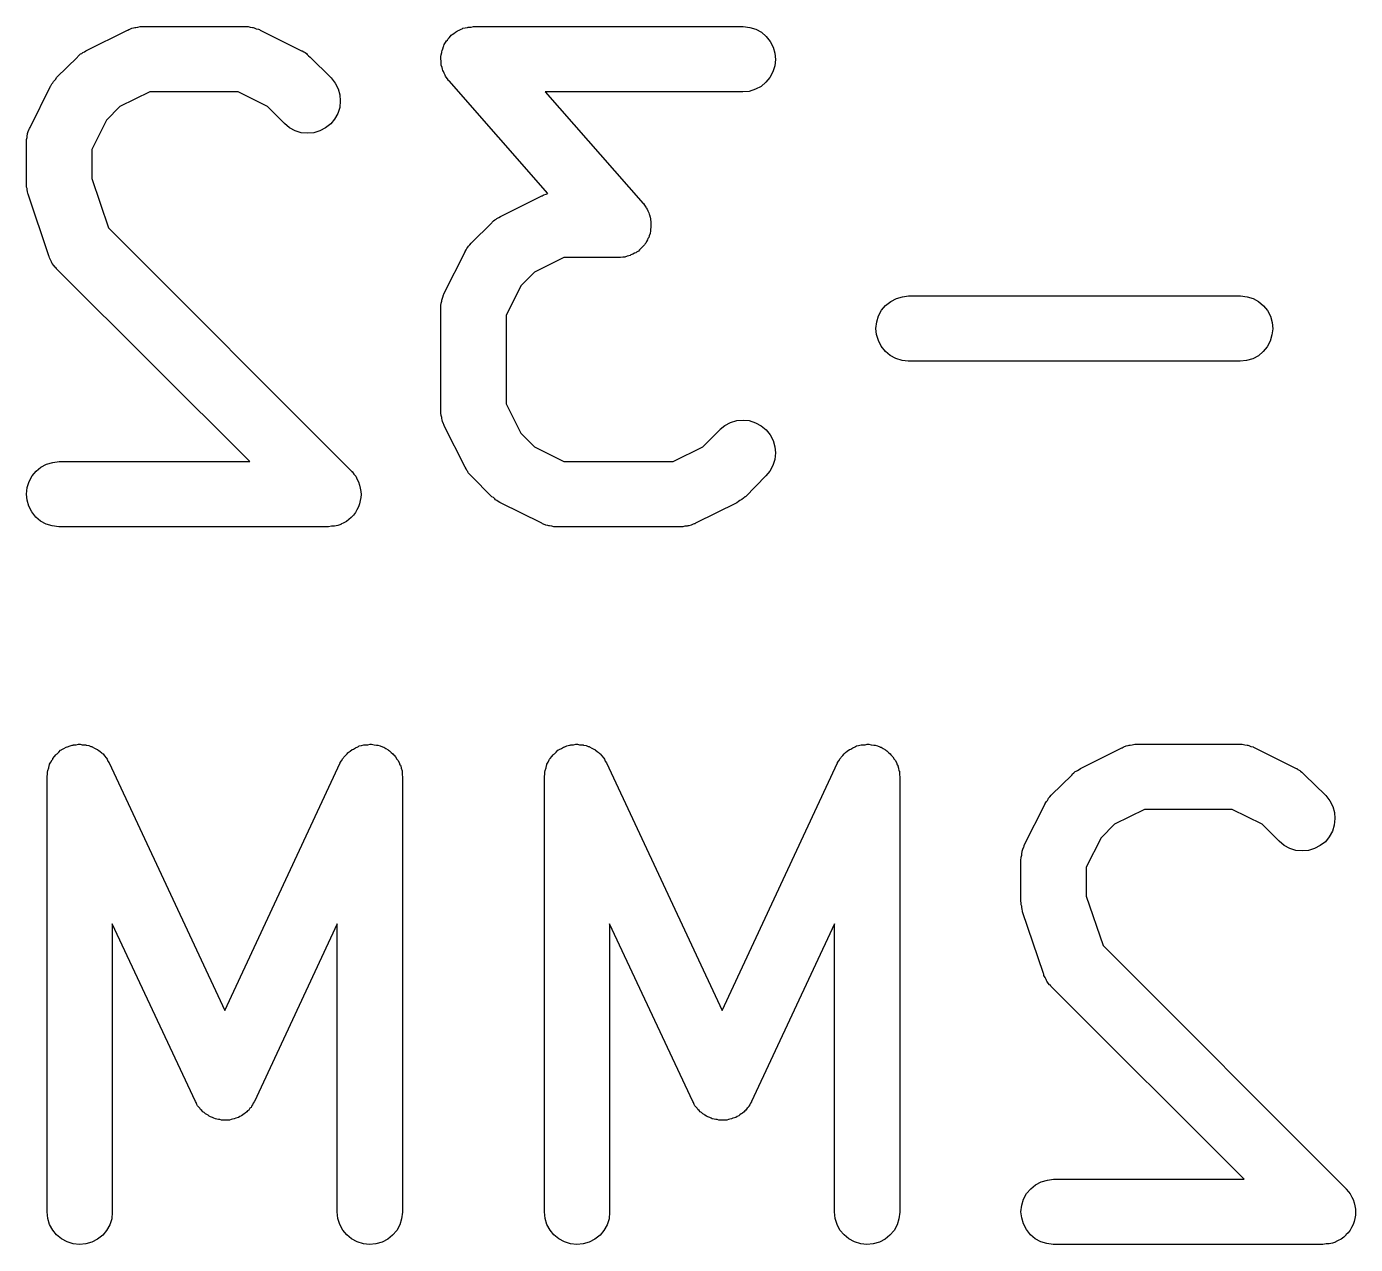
# Model space of a CAD drawing. Extents: x 112.8 to 192.9, y -122.2 to -85.3.
# Drawn here: x 120.387 to 123.441, y -117.081 to -114.281 of the extents above; entities that cross this region are included whole.
import ezdxf

# ---------------------------------------------------------------- set-up
doc = ezdxf.new("R2010")
doc.units = 0
doc.layers.add('BLACK', color=7, linetype='CONTINUOUS')

msp = doc.modelspace()

# ---------------------------------------------------------------- linework, layer by layer
at = {"layer": 'BLACK', "linetype": 'CONTINUOUS'}
for p, q in [((120.523, -114.337), (120.619, -114.289)), ((120.619, -114.289), (120.62, -114.289)), ((120.62, -114.289), (120.622, -114.288)), ((120.622, -114.288), (120.624, -114.287)), ((120.624, -114.287), (120.629, -114.285)), ((120.629, -114.285), (120.633, -114.284)), ((120.633, -114.284), (120.636, -114.283)), ((120.636, -114.283), (120.638, -114.283)), ((120.638, -114.283), (120.643, -114.282)), ((120.643, -114.282), (120.648, -114.281)), ((120.648, -114.281), (120.65, -114.281)), ((120.65, -114.281), (120.652, -114.281)), ((120.652, -114.281), (120.89, -114.281)), ((120.89, -114.281), (120.891, -114.281)), ((120.891, -114.281), (120.894, -114.281)), ((120.894, -114.281), (120.896, -114.281)), ((120.896, -114.281), (120.901, -114.282)), ((120.901, -114.282), (120.906, -114.283)), ((120.906, -114.283), (120.908, -114.283)), ((120.908, -114.283), (120.91, -114.284)), ((120.91, -114.284), (120.915, -114.286)), ((120.915, -114.286), (120.92, -114.287)), ((120.92, -114.287), (120.922, -114.288)), ((120.922, -114.288), (120.924, -114.289)), ((120.924, -114.289), (121.019, -114.337)), ((121.354, -114.312), (121.355, -114.31)), ((121.355, -114.31), (121.358, -114.307)), ((121.358, -114.307), (121.361, -114.303)), ((121.361, -114.303), (121.363, -114.301)), ((121.363, -114.301), (121.365, -114.299)), ((121.365, -114.299), (121.369, -114.297)), ((121.369, -114.297), (121.373, -114.294)), ((121.373, -114.294), (121.375, -114.292)), ((121.375, -114.292), (121.377, -114.291)), ((121.377, -114.291), (121.381, -114.289)), ((121.381, -114.289), (121.386, -114.287)), ((121.386, -114.287), (121.388, -114.286)), ((121.388, -114.286), (121.39, -114.285)), ((121.39, -114.285), (121.395, -114.284)), ((121.395, -114.284), (121.4, -114.283)), ((121.4, -114.283), (121.402, -114.282)), ((121.402, -114.282), (121.405, -114.282)), ((121.405, -114.282), (121.409, -114.282)), ((121.409, -114.282), (121.414, -114.281)), ((121.414, -114.281), (122.033, -114.281)), ((122.033, -114.281), (122.034, -114.281)), ((122.034, -114.281), (122.049, -114.283)), ((122.049, -114.283), (122.063, -114.287)), ((122.063, -114.287), (122.076, -114.294)), ((122.076, -114.294), (122.087, -114.304)), ((122.087, -114.304), (122.096, -114.315)), ((120.514, -114.343), (120.516, -114.341)), ((120.516, -114.341), (120.52, -114.339)), ((120.52, -114.339), (120.523, -114.337)), ((121.019, -114.337), (121.02, -114.337)), ((121.02, -114.337), (121.024, -114.339)), ((121.024, -114.339), (121.027, -114.341)), ((121.027, -114.341), (121.03, -114.343)), ((121.34, -114.346), (121.341, -114.341)), ((121.341, -114.339), (121.342, -114.336)), ((121.341, -114.341), (121.341, -114.339)), ((121.342, -114.336), (121.344, -114.332)), ((121.344, -114.332), (121.345, -114.327)), ((121.345, -114.327), (121.346, -114.325)), ((121.346, -114.325), (121.347, -114.322)), ((121.347, -114.322), (121.35, -114.318)), ((121.35, -114.318), (121.352, -114.314)), ((121.352, -114.314), (121.354, -114.312)), ((122.096, -114.315), (122.103, -114.328)), ((122.103, -114.328), (122.107, -114.342)), ((120.456, -114.398), (120.504, -114.351)), ((120.504, -114.351), (120.505, -114.35)), ((120.505, -114.35), (120.508, -114.347)), ((120.508, -114.347), (120.511, -114.344)), ((120.511, -114.344), (120.514, -114.343)), ((121.03, -114.343), (121.032, -114.345)), ((121.032, -114.345), (121.035, -114.348)), ((121.035, -114.348), (121.039, -114.351)), ((121.039, -114.351), (121.086, -114.398)), ((121.339, -114.35), (121.34, -114.346)), ((121.339, -114.353), (121.339, -114.35)), ((121.339, -114.356), (121.339, -114.353)), ((121.34, -114.36), (121.339, -114.356)), ((121.34, -114.365), (121.34, -114.36)), ((121.34, -114.368), (121.34, -114.365)), ((121.34, -114.37), (121.34, -114.368)), ((121.342, -114.375), (121.34, -114.37)), ((122.107, -114.371), (122.102, -114.385)), ((122.107, -114.342), (122.108, -114.357)), ((122.108, -114.357), (122.107, -114.371)), ((120.451, -114.405), (120.454, -114.402)), ((120.454, -114.402), (120.456, -114.398)), ((121.086, -114.398), (121.087, -114.399)), ((121.087, -114.399), (121.096, -114.411)), ((121.343, -114.379), (121.342, -114.375)), ((121.344, -114.382), (121.343, -114.379)), ((121.345, -114.384), (121.344, -114.382)), ((121.347, -114.388), (121.345, -114.384)), ((121.349, -114.393), (121.347, -114.388)), ((121.35, -114.395), (121.349, -114.393)), ((121.351, -114.397), (121.35, -114.395)), ((121.354, -114.401), (121.351, -114.397)), ((121.357, -114.405), (121.354, -114.401)), ((122.095, -114.398), (122.086, -114.409)), ((122.102, -114.385), (122.095, -114.398)), ((120.395, -114.513), (120.442, -114.418)), ((120.442, -114.418), (120.443, -114.417)), ((120.443, -114.417), (120.445, -114.413)), ((120.445, -114.413), (120.447, -114.41)), ((120.447, -114.41), (120.449, -114.407)), ((120.449, -114.407), (120.451, -114.405)), ((120.67, -114.431), (120.601, -114.465)), ((120.873, -114.431), (120.67, -114.431)), ((120.941, -114.465), (120.873, -114.431)), ((121.096, -114.411), (121.103, -114.424)), ((121.103, -114.424), (121.107, -114.438)), ((121.358, -114.406), (121.357, -114.405)), ((121.585, -114.665), (121.358, -114.406)), ((122.033, -114.431), (121.579, -114.431)), ((121.579, -114.431), (121.804, -114.688)), ((122.048, -114.43), (122.033, -114.431)), ((122.062, -114.425), (122.048, -114.43)), ((122.075, -114.419), (122.062, -114.425)), ((122.086, -114.409), (122.075, -114.419)), ((121.107, -114.438), (121.108, -114.452)), ((121.108, -114.452), (121.107, -114.467)), ((120.601, -114.465), (120.571, -114.496)), ((120.98, -114.504), (120.941, -114.465)), ((121.095, -114.494), (121.086, -114.505)), ((121.102, -114.481), (121.095, -114.494)), ((121.107, -114.467), (121.102, -114.481)), ((120.389, -114.527), (120.391, -114.522)), ((120.391, -114.522), (120.393, -114.517)), ((120.393, -114.517), (120.394, -114.515)), ((120.394, -114.515), (120.395, -114.513)), ((120.571, -114.496), (120.537, -114.564)), ((120.991, -114.514), (120.98, -114.504)), ((121.004, -114.521), (120.991, -114.514)), ((121.018, -114.525), (121.004, -114.521)), ((121.033, -114.526), (121.018, -114.525)), ((121.047, -114.525), (121.033, -114.526)), ((121.061, -114.521), (121.047, -114.525)), ((121.074, -114.514), (121.061, -114.521)), ((121.086, -114.505), (121.074, -114.514)), ((120.387, -114.541), (120.388, -114.536)), ((120.387, -114.543), (120.387, -114.541)), ((120.387, -114.546), (120.387, -114.543)), ((120.387, -114.547), (120.387, -114.546)), ((120.387, -114.642), (120.387, -114.547)), ((120.388, -114.531), (120.389, -114.529)), ((120.388, -114.536), (120.388, -114.531)), ((120.389, -114.529), (120.389, -114.527)), ((120.537, -114.564), (120.537, -114.63)), ((120.387, -114.646), (120.387, -114.642)), ((120.387, -114.65), (120.387, -114.646)), ((120.537, -114.63), (120.575, -114.744)), ((120.388, -114.653), (120.387, -114.65)), ((120.388, -114.656), (120.388, -114.653)), ((120.389, -114.66), (120.388, -114.656)), ((120.39, -114.665), (120.389, -114.66)), ((120.391, -114.666), (120.39, -114.665)), ((120.438, -114.808), (120.391, -114.666)), ((121.476, -114.718), (121.571, -114.67)), ((121.571, -114.67), (121.572, -114.67)), ((121.572, -114.67), (121.574, -114.669)), ((121.574, -114.669), (121.576, -114.668)), ((121.576, -114.668), (121.581, -114.666)), ((121.581, -114.666), (121.585, -114.665)), ((121.804, -114.688), (121.805, -114.688)), ((121.805, -114.688), (121.807, -114.692)), ((121.807, -114.692), (121.81, -114.696)), ((121.81, -114.696), (121.811, -114.698)), ((121.811, -114.698), (121.813, -114.701)), ((121.813, -114.701), (121.815, -114.705)), ((121.815, -114.705), (121.817, -114.709)), ((121.409, -114.779), (121.456, -114.732)), ((121.456, -114.732), (121.457, -114.731)), ((121.457, -114.731), (121.46, -114.728)), ((121.46, -114.728), (121.463, -114.725)), ((121.463, -114.725), (121.466, -114.724)), ((121.466, -114.724), (121.468, -114.722)), ((121.468, -114.722), (121.472, -114.72)), ((121.472, -114.72), (121.476, -114.718)), ((121.817, -114.709), (121.818, -114.712)), ((121.818, -114.712), (121.819, -114.714)), ((121.819, -114.714), (121.82, -114.719)), ((121.82, -114.719), (121.821, -114.723)), ((121.821, -114.723), (121.821, -114.726)), ((121.821, -114.726), (121.822, -114.728)), ((121.822, -114.728), (121.822, -114.733)), ((121.822, -114.733), (121.822, -114.738)), ((121.822, -114.738), (121.822, -114.74)), ((120.575, -114.744), (121.134, -115.303)), ((121.815, -114.768), (121.814, -114.771)), ((121.817, -114.766), (121.815, -114.768)), ((121.818, -114.762), (121.817, -114.766)), ((121.82, -114.757), (121.818, -114.762)), ((121.821, -114.752), (121.82, -114.755)), ((121.82, -114.755), (121.82, -114.757)), ((121.822, -114.743), (121.821, -114.747)), ((121.821, -114.747), (121.821, -114.752)), ((121.822, -114.74), (121.822, -114.743)), ((121.347, -114.894), (121.395, -114.799)), ((121.395, -114.798), (121.397, -114.794)), ((121.395, -114.799), (121.395, -114.798)), ((121.397, -114.794), (121.399, -114.791)), ((121.399, -114.791), (121.401, -114.788)), ((121.401, -114.788), (121.403, -114.786)), ((121.403, -114.786), (121.406, -114.783)), ((121.406, -114.783), (121.409, -114.779)), ((121.793, -114.797), (121.789, -114.8)), ((121.796, -114.794), (121.793, -114.797)), ((121.798, -114.792), (121.796, -114.794)), ((121.8, -114.79), (121.798, -114.792)), ((121.803, -114.787), (121.8, -114.79)), ((121.807, -114.783), (121.803, -114.787)), ((121.808, -114.781), (121.807, -114.783)), ((121.81, -114.779), (121.808, -114.781)), ((121.812, -114.775), (121.81, -114.779)), ((121.814, -114.771), (121.812, -114.775)), ((120.439, -114.81), (120.438, -114.808)), ((120.44, -114.813), (120.439, -114.81)), ((120.442, -114.817), (120.44, -114.813)), ((120.444, -114.822), (120.442, -114.817)), ((120.445, -114.824), (120.444, -114.822)), ((120.446, -114.826), (120.445, -114.824)), ((120.45, -114.83), (120.446, -114.826)), ((120.453, -114.834), (120.45, -114.83)), ((121.622, -114.812), (121.554, -114.846)), ((121.747, -114.812), (121.622, -114.812)), ((121.752, -114.812), (121.747, -114.812)), ((121.757, -114.811), (121.752, -114.812)), ((121.759, -114.811), (121.757, -114.811)), ((121.762, -114.811), (121.759, -114.811)), ((121.767, -114.809), (121.762, -114.811)), ((121.771, -114.808), (121.767, -114.809)), ((121.774, -114.807), (121.771, -114.808)), ((121.776, -114.806), (121.774, -114.807)), ((121.78, -114.804), (121.776, -114.806)), ((121.784, -114.802), (121.78, -114.804)), ((121.787, -114.801), (121.784, -114.802)), ((121.789, -114.8), (121.787, -114.801)), ((120.454, -114.835), (120.453, -114.834)), ((120.456, -114.837), (120.454, -114.835)), ((120.456, -114.838), (120.456, -114.837)), ((120.9, -115.281), (120.456, -114.838)), ((121.554, -114.846), (121.523, -114.877)), ((121.523, -114.877), (121.489, -114.945)), ((121.339, -114.922), (121.34, -114.917)), ((121.339, -114.924), (121.339, -114.922)), ((121.34, -114.917), (121.341, -114.912)), ((121.341, -114.91), (121.342, -114.908)), ((121.341, -114.912), (121.341, -114.91)), ((121.342, -114.908), (121.344, -114.903)), ((121.344, -114.903), (121.345, -114.898)), ((121.345, -114.898), (121.346, -114.896)), ((121.346, -114.896), (121.347, -114.894)), ((122.352, -114.933), (122.361, -114.922)), ((122.361, -114.922), (122.373, -114.913)), ((122.373, -114.913), (122.386, -114.906)), ((122.386, -114.906), (122.4, -114.902)), ((122.4, -114.902), (122.414, -114.9)), ((122.414, -114.9), (123.176, -114.9)), ((123.176, -114.9), (123.177, -114.9)), ((123.177, -114.9), (123.192, -114.902)), ((123.192, -114.902), (123.206, -114.906)), ((123.206, -114.906), (123.218, -114.913)), ((123.218, -114.913), (123.23, -114.923)), ((121.339, -114.927), (121.339, -114.924)), ((121.339, -114.928), (121.339, -114.927)), ((121.339, -115.166), (121.339, -114.928)), ((121.489, -114.945), (121.489, -115.148)), ((122.341, -114.96), (122.345, -114.946)), ((122.345, -114.946), (122.352, -114.933)), ((123.23, -114.923), (123.239, -114.934)), ((123.239, -114.934), (123.246, -114.947)), ((123.246, -114.947), (123.25, -114.961)), ((122.339, -114.975), (122.341, -114.96)), ((122.34, -114.989), (122.339, -114.975)), ((123.251, -114.976), (123.249, -114.99)), ((123.25, -114.961), (123.251, -114.976)), ((122.345, -115.003), (122.34, -114.989)), ((122.351, -115.016), (122.345, -115.003)), ((123.245, -115.004), (123.238, -115.017)), ((123.249, -114.99), (123.245, -115.004)), ((122.361, -115.028), (122.351, -115.016)), ((122.372, -115.037), (122.361, -115.028)), ((122.385, -115.044), (122.372, -115.037)), ((122.399, -115.049), (122.385, -115.044)), ((123.218, -115.038), (123.205, -115.045)), ((123.229, -115.028), (123.218, -115.038)), ((123.238, -115.017), (123.229, -115.028)), ((122.413, -115.05), (122.399, -115.049)), ((122.414, -115.05), (122.413, -115.05)), ((123.176, -115.05), (122.414, -115.05)), ((123.191, -115.049), (123.176, -115.05)), ((123.205, -115.045), (123.191, -115.049)), ((121.339, -115.168), (121.339, -115.166)), ((121.489, -115.148), (121.523, -115.216)), ((121.339, -115.17), (121.339, -115.168)), ((121.34, -115.175), (121.339, -115.17)), ((121.341, -115.18), (121.34, -115.175)), ((121.341, -115.182), (121.341, -115.18)), ((121.342, -115.185), (121.341, -115.182)), ((121.343, -115.189), (121.342, -115.185)), ((121.345, -115.194), (121.343, -115.189)), ((121.346, -115.196), (121.345, -115.194)), ((121.347, -115.198), (121.346, -115.196)), ((121.992, -115.198), (122.005, -115.191)), ((122.005, -115.191), (122.019, -115.187)), ((122.019, -115.187), (122.034, -115.186)), ((122.034, -115.186), (122.048, -115.187)), ((122.048, -115.187), (122.062, -115.192)), ((122.062, -115.192), (122.075, -115.199)), ((121.347, -115.199), (121.347, -115.198)), ((121.395, -115.294), (121.347, -115.199)), ((121.523, -115.216), (121.554, -115.247)), ((121.941, -115.247), (121.98, -115.208)), ((121.98, -115.208), (121.981, -115.207)), ((121.981, -115.207), (121.992, -115.198)), ((122.075, -115.199), (122.087, -115.208)), ((122.087, -115.208), (122.096, -115.22)), ((122.096, -115.22), (122.103, -115.233)), ((121.554, -115.247), (121.622, -115.281)), ((121.873, -115.281), (121.941, -115.247)), ((122.103, -115.233), (122.107, -115.247)), ((122.107, -115.247), (122.108, -115.261)), ((120.42, -115.294), (120.433, -115.287)), ((120.433, -115.287), (120.447, -115.283)), ((120.447, -115.283), (120.462, -115.281)), ((120.462, -115.281), (120.9, -115.281)), ((121.622, -115.281), (121.873, -115.281)), ((122.107, -115.276), (122.102, -115.29)), ((122.108, -115.261), (122.107, -115.276)), ((120.393, -115.327), (120.4, -115.314)), ((120.4, -115.314), (120.409, -115.303)), ((120.409, -115.303), (120.42, -115.294)), ((121.134, -115.303), (121.134, -115.304)), ((121.134, -115.304), (121.134, -115.304)), ((121.134, -115.304), (121.134, -115.304)), ((121.134, -115.304), (121.135, -115.304)), ((121.135, -115.304), (121.139, -115.31)), ((121.139, -115.31), (121.144, -115.315)), ((121.144, -115.315), (121.144, -115.315)), ((121.144, -115.315), (121.144, -115.315)), ((121.144, -115.315), (121.147, -115.322)), ((121.397, -115.298), (121.395, -115.294)), ((121.399, -115.302), (121.397, -115.298)), ((121.401, -115.304), (121.399, -115.302)), ((121.402, -115.307), (121.401, -115.304)), ((121.405, -115.31), (121.402, -115.307)), ((121.408, -115.313), (121.405, -115.31)), ((121.409, -115.314), (121.408, -115.313)), ((121.456, -115.362), (121.409, -115.314)), ((122.086, -115.314), (122.039, -115.362)), ((122.095, -115.303), (122.086, -115.314)), ((122.102, -115.29), (122.095, -115.303)), ((120.387, -115.356), (120.388, -115.341)), ((120.388, -115.341), (120.393, -115.327)), ((121.147, -115.322), (121.15, -115.328)), ((121.15, -115.328), (121.15, -115.328)), ((121.15, -115.328), (121.15, -115.328)), ((121.15, -115.328), (121.152, -115.335)), ((121.152, -115.335), (121.154, -115.342)), ((121.154, -115.342), (121.154, -115.342)), ((121.154, -115.342), (121.154, -115.342)), ((121.154, -115.342), (121.155, -115.35)), ((120.388, -115.37), (120.387, -115.356)), ((120.392, -115.384), (120.388, -115.37)), ((121.152, -115.378), (121.15, -115.385)), ((121.154, -115.371), (121.152, -115.378)), ((121.155, -115.364), (121.154, -115.371)), ((121.154, -115.371), (121.154, -115.371)), ((121.154, -115.371), (121.154, -115.371)), ((121.155, -115.35), (121.156, -115.357)), ((121.156, -115.357), (121.155, -115.364)), ((121.156, -115.357), (121.156, -115.357)), ((121.156, -115.357), (121.156, -115.357)), ((121.46, -115.364), (121.456, -115.362)), ((121.463, -115.367), (121.46, -115.364)), ((121.465, -115.369), (121.463, -115.367)), ((121.468, -115.371), (121.465, -115.369)), ((121.471, -115.373), (121.468, -115.371)), ((121.475, -115.375), (121.471, -115.373)), ((121.476, -115.376), (121.475, -115.375)), ((121.571, -115.423), (121.476, -115.376)), ((122.019, -115.376), (121.924, -115.423)), ((122.023, -115.373), (122.019, -115.376)), ((122.026, -115.371), (122.023, -115.373)), ((122.029, -115.369), (122.026, -115.371)), ((122.031, -115.368), (122.029, -115.369)), ((122.035, -115.365), (122.031, -115.368)), ((122.038, -115.362), (122.035, -115.365)), ((122.039, -115.362), (122.038, -115.362)), ((120.399, -115.397), (120.392, -115.384)), ((120.408, -115.409), (120.399, -115.397)), ((120.419, -115.418), (120.408, -115.409)), ((121.133, -115.41), (121.128, -115.414)), ((121.134, -115.409), (121.133, -115.41)), ((121.138, -115.404), (121.134, -115.409)), ((121.134, -115.409), (121.134, -115.409)), ((121.143, -115.398), (121.138, -115.404)), ((121.146, -115.392), (121.143, -115.398)), ((121.143, -115.398), (121.143, -115.398)), ((121.143, -115.398), (121.143, -115.398)), ((121.15, -115.385), (121.146, -115.392)), ((121.15, -115.385), (121.15, -115.385)), ((121.15, -115.385), (121.15, -115.385)), ((120.432, -115.425), (120.419, -115.418)), ((120.446, -115.429), (120.432, -115.425)), ((120.461, -115.431), (120.446, -115.429)), ((120.462, -115.431), (120.461, -115.431)), ((121.081, -115.431), (120.462, -115.431)), ((121.088, -115.43), (121.081, -115.431)), ((121.095, -115.43), (121.088, -115.43)), ((121.102, -115.428), (121.095, -115.43)), ((121.095, -115.43), (121.095, -115.43)), ((121.095, -115.43), (121.095, -115.43)), ((121.109, -115.426), (121.102, -115.428)), ((121.116, -115.422), (121.109, -115.425)), ((121.109, -115.425), (121.109, -115.426)), ((121.109, -115.426), (121.109, -115.426)), ((121.122, -115.419), (121.116, -115.422)), ((121.128, -115.414), (121.122, -115.419)), ((121.122, -115.419), (121.122, -115.419)), ((121.122, -115.419), (121.122, -115.419)), ((121.573, -115.424), (121.571, -115.423)), ((121.575, -115.425), (121.573, -115.424)), ((121.58, -115.427), (121.575, -115.425)), ((121.585, -115.428), (121.58, -115.427)), ((121.587, -115.429), (121.585, -115.428)), ((121.589, -115.429), (121.587, -115.429)), ((121.594, -115.43), (121.589, -115.429)), ((121.599, -115.431), (121.594, -115.43)), ((121.601, -115.431), (121.599, -115.431)), ((121.604, -115.431), (121.601, -115.431)), ((121.605, -115.431), (121.604, -115.431)), ((121.89, -115.431), (121.605, -115.431)), ((121.892, -115.431), (121.89, -115.431)), ((121.895, -115.431), (121.892, -115.431)), ((121.9, -115.43), (121.895, -115.431)), ((121.905, -115.43), (121.9, -115.43)), ((121.907, -115.429), (121.905, -115.43)), ((121.909, -115.429), (121.907, -115.429)), ((121.914, -115.427), (121.909, -115.429)), ((121.919, -115.425), (121.914, -115.427)), ((121.921, -115.424), (121.919, -115.425)), ((121.923, -115.424), (121.921, -115.424)), ((121.924, -115.423), (121.923, -115.424)), ((120.447, -115.964), (120.451, -115.959)), ((120.451, -115.959), (120.454, -115.955)), ((120.454, -115.955), (120.456, -115.954)), ((120.456, -115.954), (120.457, -115.953)), ((120.457, -115.953), (120.461, -115.949)), ((120.461, -115.949), (120.465, -115.945)), ((120.465, -115.945), (120.467, -115.944)), ((120.467, -115.944), (120.468, -115.943)), ((120.468, -115.943), (120.473, -115.941)), ((120.473, -115.941), (120.478, -115.938)), ((120.478, -115.938), (120.48, -115.937)), ((120.48, -115.937), (120.481, -115.937)), ((120.481, -115.937), (120.487, -115.935)), ((120.487, -115.935), (120.492, -115.933)), ((120.492, -115.933), (120.494, -115.933)), ((120.494, -115.933), (120.495, -115.932)), ((120.495, -115.932), (120.501, -115.932)), ((120.501, -115.932), (120.506, -115.931)), ((120.506, -115.931), (120.508, -115.931)), ((120.508, -115.931), (120.51, -115.931)), ((120.51, -115.931), (120.515, -115.932)), ((120.515, -115.932), (120.521, -115.932)), ((120.521, -115.932), (120.523, -115.932)), ((120.523, -115.932), (120.524, -115.933)), ((120.524, -115.933), (120.53, -115.934)), ((120.53, -115.934), (120.535, -115.936)), ((120.535, -115.936), (120.537, -115.936)), ((120.537, -115.936), (120.538, -115.937)), ((120.538, -115.937), (120.543, -115.94)), ((120.543, -115.94), (120.548, -115.942)), ((120.548, -115.942), (120.55, -115.943)), ((120.55, -115.943), (120.551, -115.944)), ((120.551, -115.944), (120.556, -115.948)), ((120.556, -115.948), (120.56, -115.951)), ((120.56, -115.951), (120.561, -115.952)), ((120.561, -115.952), (120.563, -115.953)), ((120.563, -115.953), (120.566, -115.958)), ((120.566, -115.958), (120.57, -115.962)), ((121.116, -115.961), (121.12, -115.957)), ((121.12, -115.957), (121.124, -115.953)), ((121.124, -115.953), (121.125, -115.951)), ((121.125, -115.951), (121.126, -115.95)), ((121.126, -115.95), (121.131, -115.947)), ((121.131, -115.947), (121.135, -115.943)), ((121.135, -115.943), (121.136, -115.943)), ((121.136, -115.943), (121.138, -115.942)), ((121.138, -115.942), (121.143, -115.939)), ((121.143, -115.939), (121.148, -115.937)), ((121.148, -115.937), (121.15, -115.936)), ((121.15, -115.936), (121.151, -115.935)), ((121.151, -115.935), (121.157, -115.934)), ((121.157, -115.934), (121.162, -115.932)), ((121.162, -115.932), (121.164, -115.932)), ((121.164, -115.932), (121.165, -115.932)), ((121.165, -115.932), (121.171, -115.932)), ((121.171, -115.932), (121.177, -115.931)), ((121.177, -115.931), (121.178, -115.931)), ((121.178, -115.931), (121.18, -115.931)), ((121.18, -115.931), (121.186, -115.932)), ((121.186, -115.932), (121.191, -115.933)), ((121.191, -115.933), (121.193, -115.933)), ((121.193, -115.933), (121.194, -115.933)), ((121.194, -115.933), (121.2, -115.935)), ((121.2, -115.935), (121.205, -115.937)), ((121.205, -115.937), (121.207, -115.938)), ((121.207, -115.938), (121.208, -115.938)), ((121.208, -115.938), (121.213, -115.941)), ((121.213, -115.941), (121.218, -115.944)), ((121.218, -115.944), (121.219, -115.945)), ((121.219, -115.945), (121.221, -115.946)), ((121.221, -115.946), (121.225, -115.95)), ((121.225, -115.95), (121.229, -115.953)), ((121.229, -115.953), (121.23, -115.955)), ((121.23, -115.955), (121.232, -115.956)), ((121.232, -115.956), (121.235, -115.96)), ((121.235, -115.96), (121.238, -115.965)), ((121.59, -115.964), (121.594, -115.959)), ((121.594, -115.959), (121.597, -115.955)), ((121.597, -115.955), (121.599, -115.954)), ((121.599, -115.954), (121.6, -115.953)), ((121.6, -115.953), (121.604, -115.949)), ((121.604, -115.949), (121.608, -115.945)), ((121.608, -115.945), (121.61, -115.944)), ((121.61, -115.944), (121.611, -115.943)), ((121.611, -115.943), (121.616, -115.941)), ((121.616, -115.941), (121.621, -115.938)), ((121.621, -115.938), (121.623, -115.937)), ((121.623, -115.937), (121.624, -115.937)), ((121.624, -115.937), (121.629, -115.935)), ((121.629, -115.935), (121.635, -115.933)), ((121.635, -115.933), (121.636, -115.933)), ((121.636, -115.933), (121.638, -115.932)), ((121.638, -115.932), (121.644, -115.932)), ((121.644, -115.932), (121.649, -115.931)), ((121.649, -115.931), (121.651, -115.931)), ((121.651, -115.931), (121.653, -115.931)), ((121.653, -115.931), (121.658, -115.932)), ((121.658, -115.932), (121.664, -115.932)), ((121.664, -115.932), (121.666, -115.932)), ((121.666, -115.932), (121.667, -115.933)), ((121.667, -115.933), (121.673, -115.934)), ((121.673, -115.934), (121.678, -115.936)), ((121.678, -115.936), (121.68, -115.936)), ((121.68, -115.936), (121.681, -115.937)), ((121.681, -115.937), (121.686, -115.94)), ((121.686, -115.94), (121.691, -115.942)), ((121.691, -115.942), (121.693, -115.943)), ((121.693, -115.943), (121.694, -115.944)), ((121.694, -115.944), (121.698, -115.948)), ((121.698, -115.948), (121.703, -115.951)), ((121.703, -115.951), (121.704, -115.952)), ((121.704, -115.952), (121.705, -115.953)), ((121.705, -115.953), (121.709, -115.958)), ((121.709, -115.958), (121.713, -115.962)), ((122.259, -115.961), (122.263, -115.957)), ((122.263, -115.957), (122.266, -115.953)), ((122.266, -115.953), (122.268, -115.951)), ((122.268, -115.951), (122.269, -115.95)), ((122.269, -115.95), (122.273, -115.947)), ((122.273, -115.947), (122.278, -115.943)), ((122.278, -115.943), (122.279, -115.943)), ((122.279, -115.943), (122.281, -115.942)), ((122.281, -115.942), (122.286, -115.939)), ((122.286, -115.939), (122.291, -115.937)), ((122.291, -115.937), (122.292, -115.936)), ((122.292, -115.936), (122.294, -115.935)), ((122.294, -115.935), (122.299, -115.934)), ((122.299, -115.934), (122.305, -115.932)), ((122.305, -115.932), (122.307, -115.932)), ((122.307, -115.932), (122.308, -115.932)), ((122.308, -115.932), (122.314, -115.932)), ((122.314, -115.932), (122.319, -115.931)), ((122.319, -115.931), (122.321, -115.931)), ((122.321, -115.931), (122.323, -115.931)), ((122.323, -115.931), (122.328, -115.932)), ((122.328, -115.932), (122.334, -115.933)), ((122.334, -115.933), (122.336, -115.933)), ((122.336, -115.933), (122.337, -115.933)), ((122.337, -115.933), (122.343, -115.935)), ((122.343, -115.935), (122.348, -115.937)), ((122.348, -115.937), (122.349, -115.938)), ((122.349, -115.938), (122.351, -115.938)), ((122.351, -115.938), (122.356, -115.941)), ((122.356, -115.941), (122.361, -115.944)), ((122.361, -115.944), (122.362, -115.945)), ((122.362, -115.945), (122.364, -115.946)), ((122.364, -115.946), (122.368, -115.95)), ((122.368, -115.95), (122.372, -115.953)), ((122.372, -115.953), (122.373, -115.955)), ((122.373, -115.955), (122.374, -115.956)), ((122.374, -115.956), (122.378, -115.96)), ((122.378, -115.96), (122.381, -115.965)), ((122.809, -115.987), (122.904, -115.939)), ((122.904, -115.939), (122.905, -115.939)), ((122.905, -115.939), (122.907, -115.938)), ((122.907, -115.938), (122.909, -115.937)), ((122.909, -115.937), (122.914, -115.935)), ((122.914, -115.935), (122.919, -115.934)), ((122.919, -115.934), (122.921, -115.933)), ((122.921, -115.933), (122.923, -115.933)), ((122.923, -115.933), (122.928, -115.932)), ((122.928, -115.932), (122.934, -115.931)), ((122.934, -115.931), (122.936, -115.931)), ((122.936, -115.931), (122.938, -115.931)), ((122.938, -115.931), (123.176, -115.931)), ((123.176, -115.931), (123.177, -115.931)), ((123.177, -115.931), (123.179, -115.931)), ((123.179, -115.931), (123.181, -115.931)), ((123.181, -115.931), (123.187, -115.932)), ((123.187, -115.932), (123.192, -115.933)), ((123.192, -115.933), (123.194, -115.933)), ((123.194, -115.933), (123.196, -115.934)), ((123.196, -115.934), (123.201, -115.936)), ((123.201, -115.936), (123.206, -115.937)), ((123.206, -115.937), (123.207, -115.938)), ((123.207, -115.938), (123.21, -115.939)), ((123.21, -115.939), (123.305, -115.987)), ((120.436, -115.991), (120.438, -115.985)), ((120.438, -115.985), (120.439, -115.98)), ((120.439, -115.98), (120.44, -115.978)), ((120.44, -115.977), (120.443, -115.972)), ((120.44, -115.978), (120.44, -115.977)), ((120.443, -115.972), (120.446, -115.967)), ((120.446, -115.967), (120.447, -115.965)), ((120.447, -115.965), (120.447, -115.964)), ((120.57, -115.962), (120.571, -115.963)), ((120.571, -115.963), (120.572, -115.965)), ((120.572, -115.965), (120.574, -115.97)), ((120.574, -115.97), (120.577, -115.974)), ((120.577, -115.974), (120.843, -116.543)), ((120.843, -116.543), (121.108, -115.974)), ((121.108, -115.973), (121.111, -115.969)), ((121.108, -115.974), (121.108, -115.973)), ((121.111, -115.969), (121.114, -115.964)), ((121.114, -115.964), (121.115, -115.962)), ((121.115, -115.962), (121.116, -115.961)), ((121.238, -115.965), (121.239, -115.966)), ((121.239, -115.966), (121.24, -115.968)), ((121.24, -115.968), (121.243, -115.973)), ((121.243, -115.973), (121.245, -115.978)), ((121.245, -115.978), (121.246, -115.979)), ((121.246, -115.979), (121.247, -115.981)), ((121.247, -115.981), (121.248, -115.986)), ((121.248, -115.986), (121.25, -115.992)), ((121.579, -115.991), (121.581, -115.985)), ((121.581, -115.985), (121.582, -115.98)), ((121.582, -115.98), (121.583, -115.978)), ((121.583, -115.977), (121.586, -115.972)), ((121.583, -115.978), (121.583, -115.977)), ((121.586, -115.972), (121.588, -115.967)), ((121.588, -115.967), (121.589, -115.965)), ((121.589, -115.965), (121.59, -115.964)), ((121.713, -115.962), (121.714, -115.963)), ((121.714, -115.963), (121.715, -115.965)), ((121.715, -115.965), (121.717, -115.97)), ((121.717, -115.97), (121.72, -115.974)), ((121.72, -115.974), (121.986, -116.543)), ((121.986, -116.543), (122.251, -115.974)), ((122.251, -115.973), (122.254, -115.969)), ((122.251, -115.974), (122.251, -115.973)), ((122.254, -115.969), (122.257, -115.964)), ((122.257, -115.964), (122.258, -115.962)), ((122.258, -115.962), (122.259, -115.961)), ((122.381, -115.965), (122.382, -115.966)), ((122.382, -115.966), (122.383, -115.968)), ((122.383, -115.968), (122.386, -115.973)), ((122.386, -115.973), (122.388, -115.978)), ((122.388, -115.978), (122.389, -115.979)), ((122.389, -115.979), (122.389, -115.981)), ((122.389, -115.981), (122.391, -115.986)), ((122.391, -115.986), (122.392, -115.992)), ((122.802, -115.991), (122.806, -115.989)), ((122.806, -115.989), (122.809, -115.987)), ((123.305, -115.987), (123.306, -115.987)), ((123.306, -115.987), (123.309, -115.989)), ((123.309, -115.989), (123.313, -115.991)), ((120.434, -116.005), (120.435, -116)), ((120.434, -116.006), (120.434, -116.005)), ((120.434, -117.006), (120.434, -116.006)), ((120.435, -115.994), (120.436, -115.992)), ((120.435, -116), (120.435, -115.994)), ((120.436, -115.992), (120.436, -115.991)), ((121.25, -115.992), (121.25, -115.993)), ((121.25, -115.993), (121.25, -115.995)), ((121.25, -115.995), (121.25, -116.001)), ((121.25, -116.001), (121.251, -116.006)), ((121.251, -116.006), (121.251, -117.006)), ((121.577, -116.005), (121.578, -116)), ((121.577, -116.006), (121.577, -116.005)), ((121.577, -117.006), (121.577, -116.006)), ((121.578, -115.994), (121.579, -115.992)), ((121.578, -116), (121.578, -115.994)), ((121.579, -115.992), (121.579, -115.991)), ((122.392, -115.992), (122.393, -115.993)), ((122.393, -115.993), (122.393, -115.995)), ((122.393, -115.995), (122.393, -116.001)), ((122.393, -116.001), (122.394, -116.006)), ((122.394, -116.006), (122.394, -117.006)), ((122.742, -116.048), (122.79, -116.001)), ((122.79, -116), (122.794, -115.997)), ((122.79, -116.001), (122.79, -116)), ((122.794, -115.997), (122.797, -115.994)), ((122.797, -115.994), (122.799, -115.993)), ((122.799, -115.993), (122.802, -115.991)), ((123.313, -115.991), (123.315, -115.993)), ((123.315, -115.993), (123.318, -115.995)), ((123.318, -115.995), (123.321, -115.998)), ((123.321, -115.998), (123.324, -116.001)), ((123.324, -116.001), (123.372, -116.048)), ((122.736, -116.055), (122.739, -116.052)), ((122.739, -116.052), (122.742, -116.048)), ((123.372, -116.048), (123.373, -116.049)), ((123.373, -116.049), (123.382, -116.061)), ((122.68, -116.163), (122.728, -116.068)), ((122.728, -116.067), (122.731, -116.063)), ((122.728, -116.068), (122.728, -116.067)), ((122.731, -116.063), (122.733, -116.06)), ((122.733, -116.06), (122.735, -116.057)), ((122.735, -116.057), (122.736, -116.055)), ((122.956, -116.081), (122.887, -116.115)), ((123.158, -116.081), (122.956, -116.081)), ((123.227, -116.115), (123.158, -116.081)), ((123.382, -116.061), (123.389, -116.074)), ((123.389, -116.074), (123.393, -116.088)), ((123.394, -116.102), (123.392, -116.117)), ((123.393, -116.088), (123.394, -116.102)), ((122.887, -116.115), (122.857, -116.146)), ((123.266, -116.154), (123.227, -116.115)), ((123.388, -116.131), (123.381, -116.144)), ((123.392, -116.117), (123.388, -116.131)), ((122.675, -116.177), (122.677, -116.172)), ((122.677, -116.172), (122.679, -116.167)), ((122.679, -116.167), (122.68, -116.165)), ((122.68, -116.165), (122.68, -116.163)), ((122.857, -116.146), (122.822, -116.214)), ((123.277, -116.164), (123.266, -116.154)), ((123.29, -116.171), (123.277, -116.164)), ((123.304, -116.175), (123.29, -116.171)), ((123.347, -116.171), (123.333, -116.175)), ((123.36, -116.164), (123.347, -116.171)), ((123.372, -116.155), (123.36, -116.164)), ((123.381, -116.144), (123.372, -116.155)), ((122.672, -116.196), (122.673, -116.193)), ((122.672, -116.197), (122.672, -116.196)), ((122.672, -116.292), (122.672, -116.197)), ((122.673, -116.191), (122.674, -116.186)), ((122.673, -116.193), (122.673, -116.191)), ((122.674, -116.181), (122.675, -116.179)), ((122.674, -116.186), (122.674, -116.181)), ((122.675, -116.179), (122.675, -116.177)), ((123.319, -116.176), (123.304, -116.175)), ((123.333, -116.175), (123.319, -116.176)), ((122.822, -116.214), (122.822, -116.28)), ((122.673, -116.296), (122.672, -116.292)), ((122.673, -116.3), (122.673, -116.296)), ((122.822, -116.28), (122.861, -116.394)), ((122.674, -116.303), (122.673, -116.3)), ((122.674, -116.306), (122.674, -116.303)), ((122.675, -116.31), (122.674, -116.306)), ((122.676, -116.315), (122.675, -116.31)), ((122.676, -116.316), (122.676, -116.315)), ((122.724, -116.458), (122.676, -116.316)), ((120.775, -116.752), (120.584, -116.344)), ((120.584, -116.344), (120.584, -117.006)), ((121.101, -116.344), (120.911, -116.752)), ((121.101, -117.006), (121.101, -116.344)), ((121.918, -116.752), (121.727, -116.344)), ((121.727, -116.344), (121.727, -117.006)), ((122.244, -116.344), (122.053, -116.752)), ((122.244, -117.006), (122.244, -116.344)), ((122.861, -116.394), (123.42, -116.953)), ((122.725, -116.46), (122.724, -116.458)), ((122.725, -116.463), (122.725, -116.46)), ((122.728, -116.467), (122.725, -116.463)), ((122.73, -116.472), (122.728, -116.467)), ((122.731, -116.474), (122.73, -116.472)), ((122.732, -116.476), (122.731, -116.474)), ((122.735, -116.48), (122.732, -116.476)), ((122.738, -116.484), (122.735, -116.48)), ((122.74, -116.485), (122.738, -116.484)), ((122.741, -116.487), (122.74, -116.485)), ((122.742, -116.488), (122.741, -116.487)), ((123.185, -116.931), (122.742, -116.488)), ((120.777, -116.755), (120.775, -116.752)), ((120.91, -116.753), (120.908, -116.756)), ((120.911, -116.752), (120.91, -116.753)), ((121.92, -116.755), (121.918, -116.752)), ((122.053, -116.753), (122.051, -116.756)), ((122.053, -116.752), (122.053, -116.753)), ((120.778, -116.759), (120.777, -116.755)), ((120.78, -116.762), (120.778, -116.759)), ((120.782, -116.765), (120.78, -116.762)), ((120.785, -116.768), (120.782, -116.765)), ((120.787, -116.771), (120.785, -116.768)), ((120.79, -116.773), (120.787, -116.771)), ((120.792, -116.776), (120.79, -116.773)), ((120.795, -116.778), (120.792, -116.776)), ((120.798, -116.781), (120.795, -116.778)), ((120.801, -116.782), (120.798, -116.781)), ((120.804, -116.784), (120.801, -116.782)), ((120.807, -116.786), (120.804, -116.784)), ((120.884, -116.783), (120.881, -116.785)), ((120.887, -116.781), (120.884, -116.783)), ((120.889, -116.779), (120.887, -116.781)), ((120.893, -116.776), (120.889, -116.779)), ((120.895, -116.774), (120.893, -116.776)), ((120.898, -116.772), (120.895, -116.774)), ((120.9, -116.768), (120.898, -116.772)), ((120.903, -116.766), (120.9, -116.768)), ((120.904, -116.763), (120.903, -116.766)), ((120.906, -116.76), (120.904, -116.763)), ((120.908, -116.756), (120.906, -116.76)), ((121.921, -116.759), (121.92, -116.755)), ((121.923, -116.762), (121.921, -116.759)), ((121.925, -116.765), (121.923, -116.762)), ((121.928, -116.768), (121.925, -116.765)), ((121.93, -116.771), (121.928, -116.768)), ((121.933, -116.773), (121.93, -116.771)), ((121.935, -116.776), (121.933, -116.773)), ((121.938, -116.778), (121.935, -116.776)), ((121.941, -116.781), (121.938, -116.778)), ((121.944, -116.782), (121.941, -116.781)), ((121.946, -116.784), (121.944, -116.782)), ((121.95, -116.786), (121.946, -116.784)), ((122.026, -116.783), (122.024, -116.785)), ((122.029, -116.781), (122.026, -116.783)), ((122.032, -116.779), (122.029, -116.781)), ((122.036, -116.776), (122.032, -116.779)), ((122.038, -116.774), (122.036, -116.776)), ((122.04, -116.772), (122.038, -116.774)), ((122.043, -116.768), (122.04, -116.772)), ((122.045, -116.766), (122.043, -116.768)), ((122.047, -116.763), (122.045, -116.766)), ((122.049, -116.76), (122.047, -116.763)), ((122.051, -116.756), (122.049, -116.76)), ((120.81, -116.788), (120.807, -116.786)), ((120.814, -116.789), (120.81, -116.788)), ((120.817, -116.791), (120.814, -116.789)), ((120.821, -116.792), (120.817, -116.791)), ((120.824, -116.793), (120.821, -116.792)), ((120.828, -116.794), (120.824, -116.793)), ((120.831, -116.794), (120.828, -116.794)), ((120.835, -116.795), (120.831, -116.794)), ((120.839, -116.795), (120.835, -116.795)), ((120.842, -116.795), (120.839, -116.795)), ((120.846, -116.795), (120.842, -116.795)), ((120.849, -116.795), (120.846, -116.795)), ((120.853, -116.795), (120.849, -116.795)), ((120.857, -116.794), (120.853, -116.795)), ((120.86, -116.793), (120.857, -116.794)), ((120.864, -116.792), (120.86, -116.793)), ((120.868, -116.791), (120.864, -116.792)), ((120.871, -116.79), (120.868, -116.791)), ((120.874, -116.789), (120.871, -116.79)), ((120.877, -116.787), (120.874, -116.789)), ((120.881, -116.785), (120.877, -116.787)), ((121.953, -116.788), (121.95, -116.786)), ((121.957, -116.789), (121.953, -116.788)), ((121.96, -116.791), (121.957, -116.789)), ((121.963, -116.792), (121.96, -116.791)), ((121.967, -116.793), (121.963, -116.792)), ((121.971, -116.794), (121.967, -116.793)), ((121.974, -116.794), (121.971, -116.794)), ((121.978, -116.795), (121.974, -116.794)), ((121.982, -116.795), (121.978, -116.795)), ((121.985, -116.795), (121.982, -116.795)), ((121.988, -116.795), (121.985, -116.795)), ((121.992, -116.795), (121.988, -116.795)), ((121.996, -116.795), (121.992, -116.795)), ((122, -116.794), (121.996, -116.795)), ((122.003, -116.793), (122, -116.794)), ((122.007, -116.792), (122.003, -116.793)), ((122.01, -116.791), (122.007, -116.792)), ((122.014, -116.79), (122.01, -116.791)), ((122.017, -116.789), (122.014, -116.79)), ((122.02, -116.787), (122.017, -116.789)), ((122.024, -116.785), (122.02, -116.787)), ((122.706, -116.944), (122.719, -116.937)), ((122.719, -116.937), (122.733, -116.933)), ((122.733, -116.933), (122.747, -116.931)), ((122.747, -116.931), (123.185, -116.931)), ((122.678, -116.977), (122.685, -116.964)), ((122.685, -116.964), (122.695, -116.953)), ((122.695, -116.953), (122.706, -116.944)), ((123.42, -116.953), (123.42, -116.954)), ((123.42, -116.954), (123.42, -116.954)), ((123.42, -116.954), (123.42, -116.954)), ((123.42, -116.954), (123.42, -116.954)), ((123.42, -116.954), (123.425, -116.96)), ((123.425, -116.96), (123.429, -116.965)), ((123.429, -116.965), (123.429, -116.965)), ((123.429, -116.965), (123.429, -116.965)), ((123.429, -116.965), (123.433, -116.972)), ((122.672, -117.006), (122.674, -116.991)), ((122.674, -116.991), (122.678, -116.977)), ((123.433, -116.972), (123.436, -116.978)), ((123.436, -116.978), (123.436, -116.978)), ((123.436, -116.978), (123.436, -116.978)), ((123.436, -116.978), (123.438, -116.985)), ((123.438, -116.985), (123.44, -116.992)), ((123.44, -116.992), (123.44, -116.992)), ((123.44, -116.992), (123.44, -116.992)), ((123.44, -116.992), (123.441, -117)), ((120.436, -117.021), (120.434, -117.006)), ((120.44, -117.035), (120.436, -117.021)), ((120.583, -117.022), (120.578, -117.036)), ((120.584, -117.007), (120.583, -117.022)), ((120.584, -117.006), (120.584, -117.007)), ((121.102, -117.021), (121.101, -117.006)), ((121.107, -117.035), (121.102, -117.021)), ((121.249, -117.022), (121.245, -117.036)), ((121.251, -117.007), (121.249, -117.022)), ((121.251, -117.006), (121.251, -117.007)), ((121.579, -117.021), (121.577, -117.006)), ((121.583, -117.035), (121.579, -117.021)), ((121.726, -117.022), (121.721, -117.036)), ((121.727, -117.007), (121.726, -117.022)), ((121.727, -117.006), (121.727, -117.007)), ((122.245, -117.021), (122.244, -117.006)), ((122.25, -117.035), (122.245, -117.021)), ((122.392, -117.022), (122.388, -117.036)), ((122.394, -117.007), (122.392, -117.022)), ((122.394, -117.006), (122.394, -117.007)), ((122.674, -117.02), (122.672, -117.006)), ((122.678, -117.034), (122.674, -117.02)), ((123.438, -117.028), (123.436, -117.035)), ((123.44, -117.021), (123.438, -117.028)), ((123.441, -117.014), (123.44, -117.021)), ((123.44, -117.021), (123.44, -117.021)), ((123.44, -117.021), (123.44, -117.021)), ((123.441, -117), (123.441, -117.007)), ((123.441, -117.007), (123.441, -117.007)), ((123.441, -117.007), (123.441, -117.007)), ((123.441, -117.007), (123.441, -117.014)), ((120.447, -117.048), (120.44, -117.035)), ((120.456, -117.059), (120.447, -117.048)), ((120.467, -117.068), (120.456, -117.059)), ((120.571, -117.049), (120.562, -117.06)), ((120.578, -117.036), (120.571, -117.049)), ((121.114, -117.048), (121.107, -117.035)), ((121.123, -117.059), (121.114, -117.048)), ((121.134, -117.068), (121.123, -117.059)), ((121.238, -117.049), (121.228, -117.06)), ((121.245, -117.036), (121.238, -117.049)), ((121.59, -117.048), (121.583, -117.035)), ((121.599, -117.059), (121.59, -117.048)), ((121.61, -117.068), (121.599, -117.059)), ((121.714, -117.049), (121.705, -117.06)), ((121.721, -117.036), (121.714, -117.049)), ((122.256, -117.048), (122.25, -117.035)), ((122.266, -117.059), (122.256, -117.048)), ((122.277, -117.068), (122.266, -117.059)), ((122.381, -117.049), (122.371, -117.06)), ((122.388, -117.036), (122.381, -117.049)), ((122.685, -117.047), (122.678, -117.034)), ((122.694, -117.059), (122.685, -117.047)), ((122.705, -117.068), (122.694, -117.059)), ((123.424, -117.054), (123.419, -117.059)), ((123.419, -117.059), (123.419, -117.059)), ((123.419, -117.059), (123.419, -117.06)), ((123.429, -117.048), (123.424, -117.054)), ((123.432, -117.042), (123.429, -117.048)), ((123.429, -117.048), (123.429, -117.048)), ((123.429, -117.048), (123.429, -117.048)), ((123.436, -117.035), (123.432, -117.042)), ((123.436, -117.035), (123.436, -117.035)), ((123.436, -117.035), (123.436, -117.035)), ((120.48, -117.075), (120.467, -117.068)), ((120.494, -117.08), (120.48, -117.075)), ((120.509, -117.081), (120.494, -117.08)), ((120.523, -117.08), (120.509, -117.081)), ((120.537, -117.076), (120.523, -117.08)), ((120.55, -117.069), (120.537, -117.076)), ((120.562, -117.06), (120.55, -117.069)), ((121.147, -117.075), (121.134, -117.068)), ((121.161, -117.08), (121.147, -117.075)), ((121.175, -117.081), (121.161, -117.08)), ((121.19, -117.08), (121.175, -117.081)), ((121.204, -117.076), (121.19, -117.08)), ((121.217, -117.069), (121.204, -117.076)), ((121.228, -117.06), (121.217, -117.069)), ((121.623, -117.075), (121.61, -117.068)), ((121.637, -117.08), (121.623, -117.075)), ((121.652, -117.081), (121.637, -117.08)), ((121.666, -117.08), (121.652, -117.081)), ((121.68, -117.076), (121.666, -117.08)), ((121.693, -117.069), (121.68, -117.076)), ((121.705, -117.06), (121.693, -117.069)), ((122.29, -117.075), (122.277, -117.068)), ((122.304, -117.08), (122.29, -117.075)), ((122.318, -117.081), (122.304, -117.08)), ((122.333, -117.08), (122.318, -117.081)), ((122.347, -117.076), (122.333, -117.08)), ((122.36, -117.069), (122.347, -117.076)), ((122.371, -117.06), (122.36, -117.069)), ((122.718, -117.075), (122.705, -117.068)), ((122.732, -117.079), (122.718, -117.075)), ((122.746, -117.081), (122.732, -117.079)), ((122.747, -117.081), (122.746, -117.081)), ((123.366, -117.081), (122.747, -117.081)), ((123.374, -117.08), (123.366, -117.081)), ((123.381, -117.08), (123.374, -117.08)), ((123.388, -117.078), (123.381, -117.08)), ((123.381, -117.08), (123.381, -117.08)), ((123.381, -117.08), (123.381, -117.08)), ((123.395, -117.076), (123.388, -117.078)), ((123.401, -117.072), (123.395, -117.075)), ((123.395, -117.075), (123.395, -117.076)), ((123.395, -117.076), (123.395, -117.076)), ((123.408, -117.069), (123.401, -117.072)), ((123.414, -117.064), (123.408, -117.069)), ((123.408, -117.069), (123.408, -117.069)), ((123.408, -117.069), (123.408, -117.069)), ((123.419, -117.06), (123.414, -117.064))]:
    msp.add_line(p, q, dxfattribs=at)

doc.saveas('drawing.dxf')
